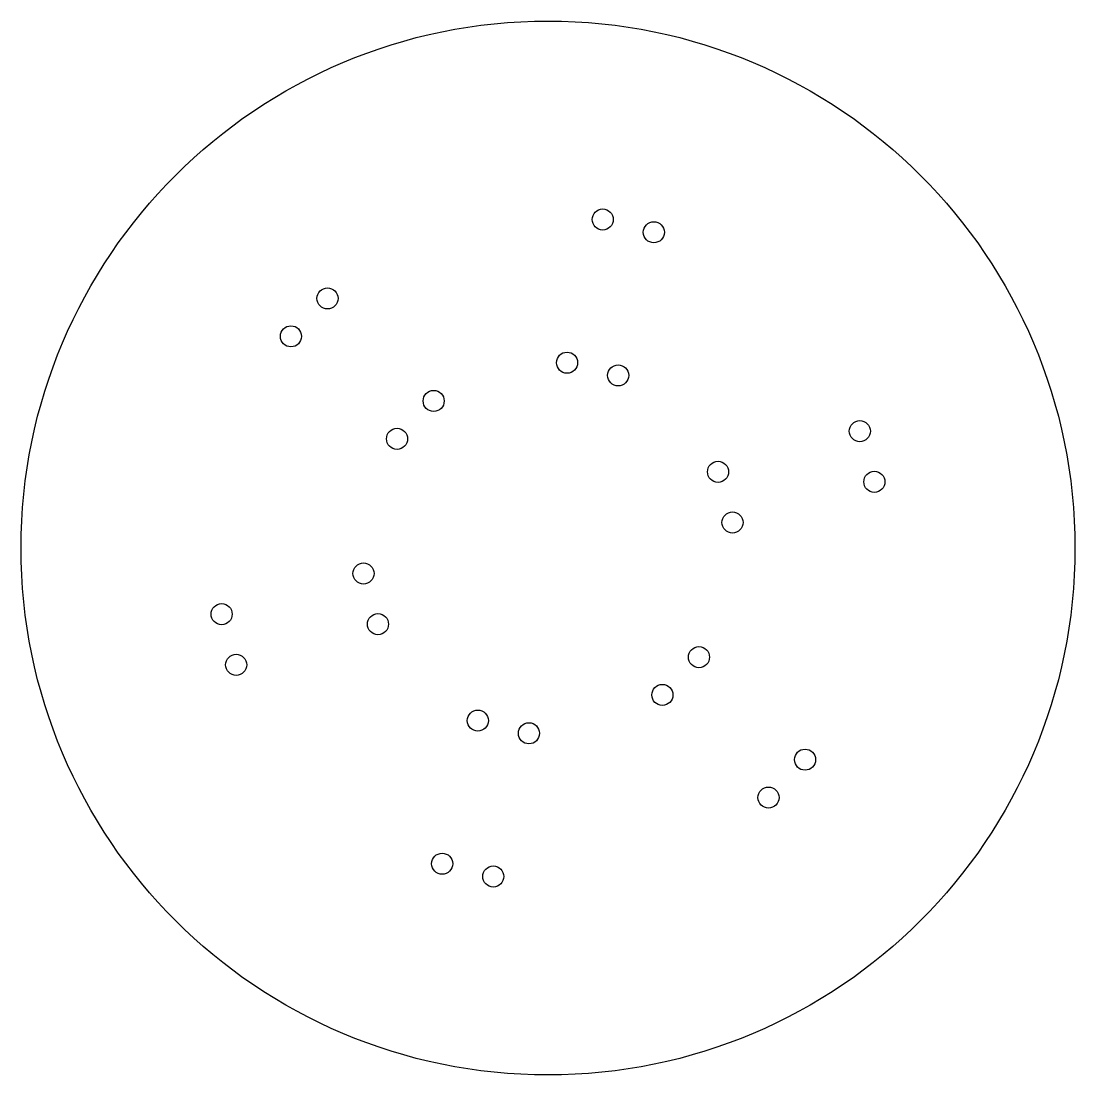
# Model space of a CAD drawing. Header units: centimetres. Extents: x -10 to 10, y -10 to 10.
import ezdxf

# ---------------------------------------------------------------- set-up
doc = ezdxf.new("R2010")
doc.units = ezdxf.units.CM

msp = doc.modelspace()

# ---------------------------------------------------------------- linework, layer by layer
at = {"color": 7, "linetype": 'Continuous', "lineweight": 25}
for centre, radius in [((0, 0), 10), ((1.039, 6.234), 0.2), ((2.009, 5.992), 0.2), ((-4.185, 4.736), 0.2), ((-4.879, 4.017), 0.2), ((0.362, 3.517), 0.2), ((1.332, 3.275), 0.2), ((-2.17, 2.791), 0.2), ((5.918, 2.217), 0.2), ((-2.865, 2.072), 0.2), ((3.227, 1.445), 0.2), ((6.194, 1.256), 0.2), ((3.502, 0.484), 0.2), ((-3.502, -0.484), 0.2), ((-6.194, -1.256), 0.2), ((-3.227, -1.445), 0.2), ((2.865, -2.072), 0.2), ((-5.918, -2.217), 0.2), ((2.171, -2.788), 0.2), ((-1.332, -3.275), 0.2), ((-0.362, -3.517), 0.2), ((4.879, -4.017), 0.2), ((4.185, -4.736), 0.2), ((-2.009, -5.992), 0.2), ((-1.039, -6.234), 0.2)]:
    msp.add_circle(centre, radius, dxfattribs=at)

doc.saveas('drawing.dxf')
